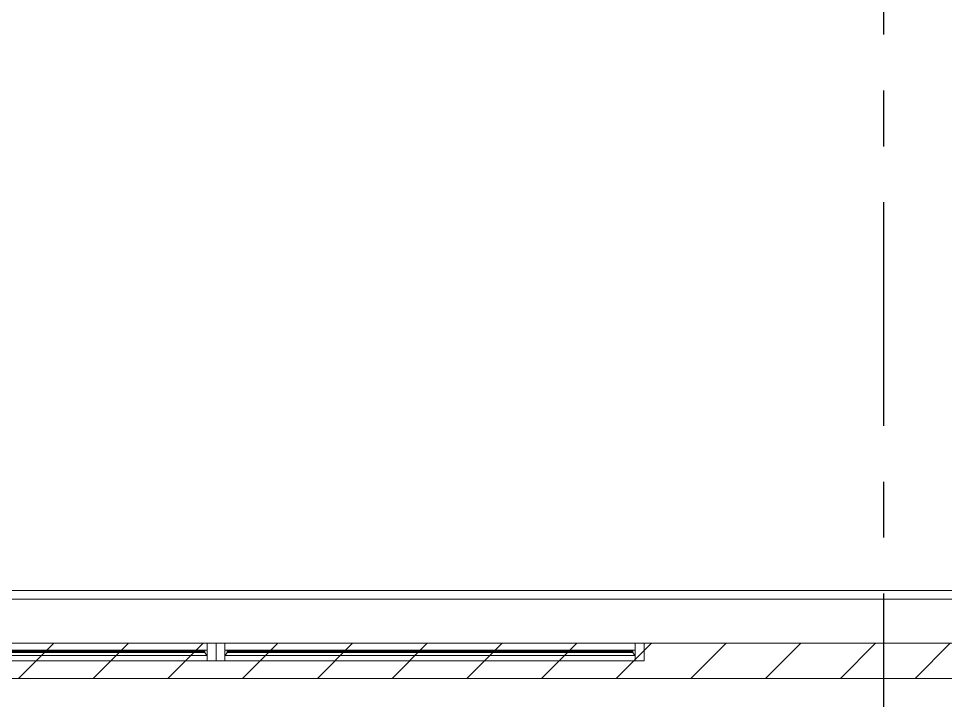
# Model space of a CAD drawing. Header units: millimetres. Extents: x -4000 to 187956, y -58990 to 162485.
# Drawn here: x 18088 to 23351, y 140575 to 144449 of the extents above; entities that cross this region are included whole.
import ezdxf

# ---------------------------------------------------------------- set-up
doc = ezdxf.new("R2010")
doc.units = ezdxf.units.MM
doc.linetypes.add('Grid Line', pattern=[2222.5, 1270, -317.5, 317.5, -317.5])
for name, color, linetype, lineweight in [('A-GLAZ', 151, 'Continuous', 13), ('A-WALL', 113, 'Continuous', 13), ('A-WALL-PATT', 111, 'Continuous', 13), ('S-GRID', 1, 'Continuous', 30)]:
    doc.layers.add(name, color=color, linetype=linetype, lineweight=lineweight)

# ---------------------------------------------------------------- blocks, each defined once
blk = doc.blocks.new('WAF - 2430x1200-258433-FFS - TANG 1')
at = {"layer": 'A-GLAZ', "color": 161, "lineweight": 15}
for p, q in [((-1215, 0), (-1215, 100)), ((-1165, 100), (1165, 100)), ((-1165, 29.3), (-1165, 61.3)), ((-1165, 61.3), (-1151.8, 61.3)), ((-1165, 29.3), (-1165, 61.3)), ((-1151.8, 61.3), (-1151.8, 56.4)), ((-1151.8, 61.3), (-1151.8, 48)), ((-1151.8, 61.3), (1151.8, 61.3)), ((1151.8, 61.3), (-1151.8, 61.3)), ((-1151.8, 56.4), (1151.8, 56.4)), ((-1151.8, 56.4), (-1151.8, 52.5)), ((1151.8, 61.3), (1151.8, 56.4)), ((1151.8, 61.3), (1165, 61.3)), ((1151.8, 48), (1151.8, 61.3)), ((1151.8, 52.5), (1151.8, 56.4)), ((1165, 29.3), (1165, 61.3)), ((1165, 29.3), (1165, 61.3)), ((-1163, 29.3), (-1165, 29.3)), ((-1165, 0), (1165, 0)), ((-1151.8, 48), (-1163, 29.3)), ((-1151.8, 48), (-1163, 29.3)), ((-1163, 29.3), (1163, 29.3)), ((1163, 29.3), (-1163, 29.3)), ((1151.8, 52.5), (-1151.8, 52.5)), ((-1151.8, 52.5), (-1151.8, 48)), ((1151.8, 48), (-1151.8, 48)), ((-1151.8, 48), (1151.8, 48)), ((1151.8, 52.5), (1151.8, 48)), ((1151.8, 48), (1163, 29.3)), ((1163, 29.3), (1151.8, 48)), ((1165, 29.3), (1163, 29.3))]:
    blk.add_line(p, q, dxfattribs=at)
at = {"layer": 'A-GLAZ', "color": 174, "lineweight": 15}
for p, q in [((-1215, 0), (-1215, 100)), ((-1215, 100), (1215, 100)), ((1215, 100), (1215, 0)), ((1215, 0), (-1215, 0))]:
    blk.add_line(p, q, dxfattribs=at)
at = {"layer": 'A-GLAZ', "color": 163, "lineweight": 15}
for p, q in [((-1215, 100), (-1165, 100)), ((-1165, 61.3), (-1165, 100)), ((1165, 100), (-1165, 100)), ((1165, 100), (-1165, 100)), ((-1165, 100), (-1165, 0)), ((-1165, 29.3), (-1165, 61.3)), ((-1165, 61.3), (1165, 61.3)), ((1165, 61.3), (1165, 100)), ((1165, 0), (1165, 100)), ((1165, 100), (1215, 100)), ((1165, 61.3), (1165, 29.3)), ((1215, 0), (1215, 100)), ((-1215, 0), (-1165, 0)), ((-1165, 29.3), (1165, 29.3)), ((-1165, 0), (-1165, 29.3)), ((1165, 0), (-1165, 0)), ((-1165, 0), (1165, 0)), ((1165, 0), (1165, 29.3)), ((1165, 0), (1215, 0))]:
    blk.add_line(p, q, dxfattribs=at)
at = {"layer": 'A-GLAZ', "lineweight": 15}
for p, q in [((-1151.8, 61.3), (1151.8, 61.3)), ((1151.8, 56.4), (-1151.8, 56.4)), ((-1151.8, 56.4), (-1151.8, 52.5)), ((-1151.8, 56.4), (-1151.8, 52.5)), ((1151.8, 56.4), (1151.8, 52.5)), ((1151.8, 56.4), (1151.8, 52.5)), ((1163, 29.3), (-1163, 29.3)), ((-1151.8, 52.5), (1151.8, 52.5))]:
    blk.add_line(p, q, dxfattribs=at)
blk = doc.blocks.new('WAF - 2430x1200-V732-FFS - TANG 1')
at = {"layer": 'A-GLAZ', "color": 161, "lineweight": 15}
for p, q in [((-1215, 0), (-1215, 100)), ((-1165, 100), (1165, 100)), ((-1165, 29.3), (-1165, 61.3)), ((-1165, 61.3), (-1151.8, 61.3)), ((-1165, 29.3), (-1165, 61.3)), ((-1151.8, 61.3), (-1151.8, 56.4)), ((-1151.8, 61.3), (-1151.8, 48)), ((-1151.8, 61.3), (1151.8, 61.3)), ((1151.8, 61.3), (-1151.8, 61.3)), ((-1151.8, 56.4), (1151.8, 56.4)), ((-1151.8, 56.4), (-1151.8, 52.5)), ((1151.8, 61.3), (1151.8, 56.4)), ((1151.8, 61.3), (1165, 61.3)), ((1151.8, 48), (1151.8, 61.3)), ((1151.8, 52.5), (1151.8, 56.4)), ((1165, 29.3), (1165, 61.3)), ((1165, 29.3), (1165, 61.3)), ((1215, 0), (1215, 100)), ((-1163, 29.3), (-1165, 29.3)), ((-1165, 0), (1165, 0)), ((-1151.8, 48), (-1163, 29.3)), ((-1151.8, 48), (-1163, 29.3)), ((-1163, 29.3), (1163, 29.3)), ((1163, 29.3), (-1163, 29.3)), ((1151.8, 52.5), (-1151.8, 52.5)), ((-1151.8, 52.5), (-1151.8, 48)), ((1151.8, 48), (-1151.8, 48)), ((-1151.8, 48), (1151.8, 48)), ((1151.8, 52.5), (1151.8, 48)), ((1151.8, 48), (1163, 29.3)), ((1163, 29.3), (1151.8, 48)), ((1165, 29.3), (1163, 29.3))]:
    blk.add_line(p, q, dxfattribs=at)
at = {"layer": 'A-GLAZ', "color": 174, "lineweight": 15}
for p, q in [((-1215, 0), (-1215, 100)), ((-1215, 100), (1215, 100)), ((1215, 100), (1215, 0)), ((1215, 0), (-1215, 0))]:
    blk.add_line(p, q, dxfattribs=at)
at = {"layer": 'A-GLAZ', "color": 163, "lineweight": 15}
for p, q in [((-1215, 100), (-1165, 100)), ((-1165, 61.3), (-1165, 100)), ((1165, 100), (-1165, 100)), ((1165, 100), (-1165, 100)), ((-1165, 100), (-1165, 0)), ((-1165, 29.3), (-1165, 61.3)), ((-1165, 61.3), (1165, 61.3)), ((1165, 61.3), (1165, 100)), ((1165, 0), (1165, 100)), ((1165, 100), (1215, 100)), ((1165, 61.3), (1165, 29.3)), ((-1215, 0), (-1165, 0)), ((-1165, 29.3), (1165, 29.3)), ((-1165, 0), (-1165, 29.3)), ((1165, 0), (-1165, 0)), ((-1165, 0), (1165, 0)), ((1165, 0), (1165, 29.3)), ((1165, 0), (1215, 0))]:
    blk.add_line(p, q, dxfattribs=at)
at = {"layer": 'A-GLAZ', "lineweight": 15}
for p, q in [((-1151.8, 61.3), (1151.8, 61.3)), ((1151.8, 56.4), (-1151.8, 56.4)), ((-1151.8, 56.4), (-1151.8, 52.5)), ((-1151.8, 56.4), (-1151.8, 52.5)), ((1151.8, 56.4), (1151.8, 52.5)), ((1151.8, 56.4), (1151.8, 52.5)), ((1163, 29.3), (-1163, 29.3)), ((-1151.8, 52.5), (1151.8, 52.5))]:
    blk.add_line(p, q, dxfattribs=at)
blk = doc.blocks.new('CMF2_NHAXUONG_A_rvt-1-FFS - TANG 1')
at = {"layer": 'A-WALL-PATT', "lineweight": 9}
h = blk.add_hatch(dxfattribs=at)
h.set_pattern_fill('FP_12', color=250, style=0, pattern_type=2)
h.set_pattern_definition([(45, (0, 0), (-212.13203, 212.13203), [])])
h.paths.add_polyline_path([(43549.8, 140700), (43549.8, 140900), (300, 140900), (300, 140700), (43349.8, 140700)])
at = {"layer": 'A-WALL', "color": 50, "lineweight": 15}
for p, q in [((43999.8, 141200), (300, 141200)), ((43999.8, 141150), (300, 141150)), ((21640, 140900), (24350, 140900)), ((24350, 140900), (21640, 140900)), ((499.8, 140700), (33000, 140700))]:
    blk.add_line(p, q, dxfattribs=at)
at = {"layer": 'A-WALL', "color": 35, "lineweight": 15}
for p, q in [((40499.8, 141200), (300, 141200)), ((19160, 140900), (19260, 140900)), ((19260, 140900), (19160, 140900)), ((21590, 140900), (21640, 140900)), ((21640, 140900), (21590, 140900)), ((11175.8, 140700), (33000, 140700))]:
    blk.add_line(p, q, dxfattribs=at)
at = {"layer": 'A-WALL', "color": 53, "lineweight": 15}
for p, q in [((16830, 140900), (19160, 140900)), ((19160, 140900), (16830, 140900)), ((19260, 140900), (21590, 140900)), ((21590, 140900), (19260, 140900))]:
    blk.add_line(p, q, dxfattribs=at)
at = {"layer": 'A-GLAZ', "color": 250, "lineweight": 9}
for name, p in [('WAF - 2430x1200-V732-FFS - TANG 1', (17995, 140800)), ('WAF - 2430x1200-258433-FFS - TANG 1', (20425, 140800))]:
    blk.add_blockref(name, p, dxfattribs=at)

msp = doc.modelspace()

# ---------------------------------------------------------------- block references
at = {"lineweight": 5}
msp.add_blockref('CMF2_NHAXUONG_A_rvt-1-FFS - TANG 1', (0, 0), dxfattribs=at)

# ---------------------------------------------------------------- next in the draw order: linework, layer by layer
at = {"layer": 'S-GRID', "linetype": 'Grid Line'}
msp.add_line((23000, 161185.2), (23000, -16487.4), dxfattribs=at)

doc.saveas('drawing.dxf')
